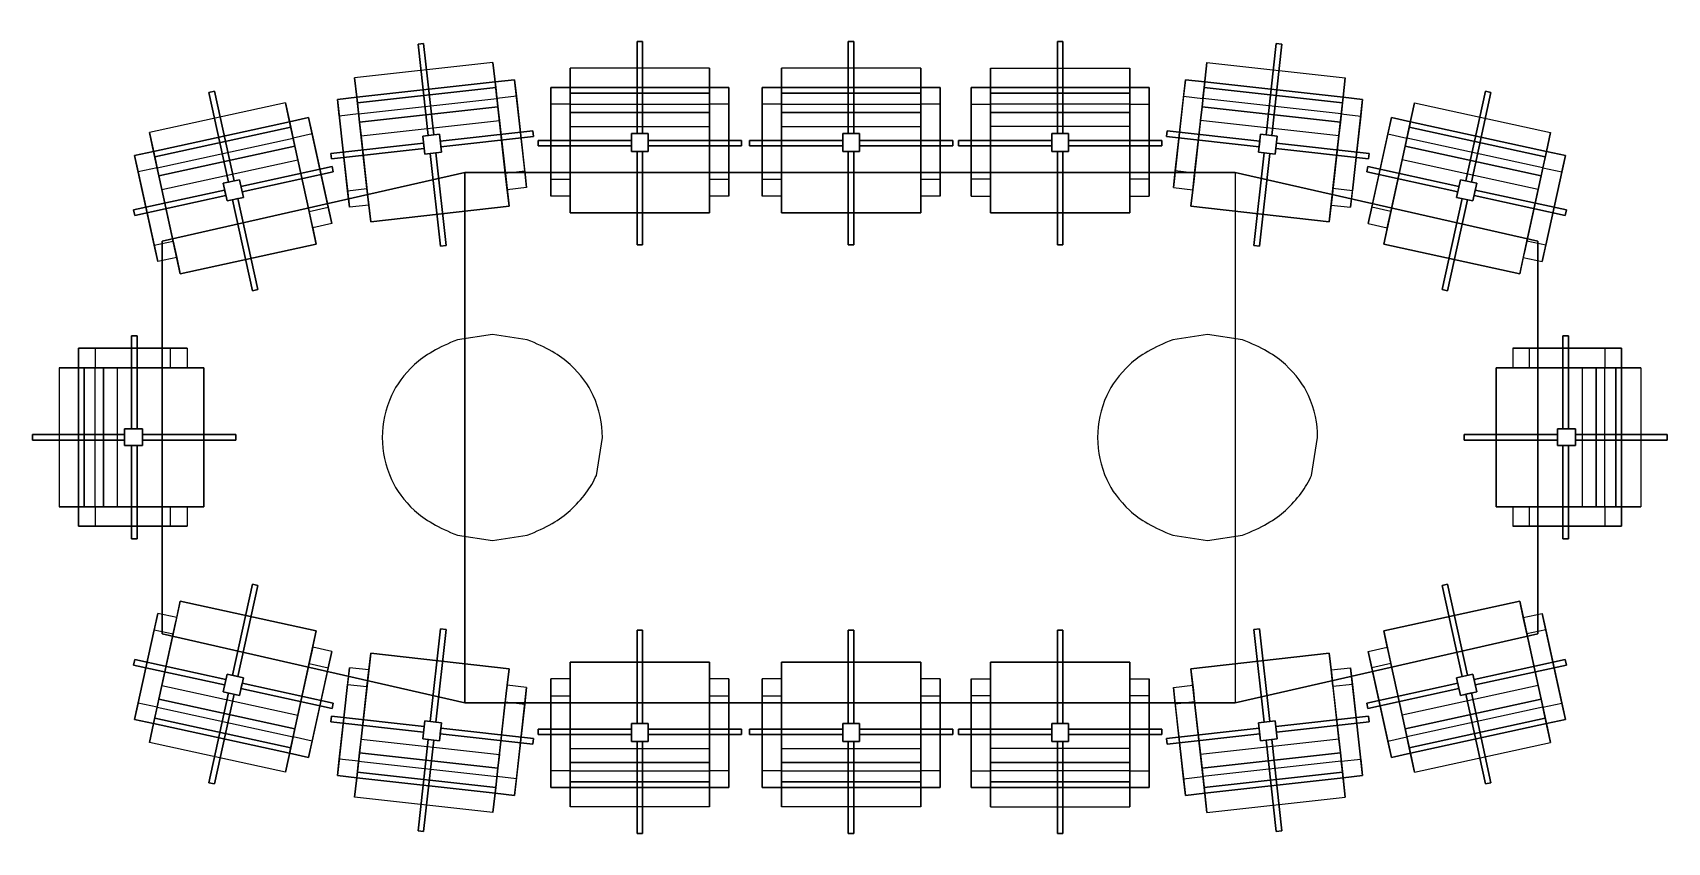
# Model space of a CAD drawing. Extents: x -2153 to 17812, y -729 to 9164.
import ezdxf

# ---------------------------------------------------------------- set-up
doc = ezdxf.new("R2010")
doc.units = 0
doc.header["$MEASUREMENT"] = 0
doc.layers.get('0').update_dxf_attribs({"linetype": 'CONTINUOUS'})
doc.layers.add('3D', color=4, linetype='CONTINUOUS')

# ---------------------------------------------------------------- blocks, each defined once
blk = doc.blocks.new('A3A191', base_point=(15.54, 16.76))
at = {"color": 0}
for points in [[(15.28, 16.55), (15.3054, 16.5612, 0.09519), (15.3366, 16.6115, 0.051915), (15.3556, 16.6828), (15.36, 16.76, 0.039146), (15.3533, 16.8457, 0.051915), (15.3366, 16.9085, 0.09519), (15.3054, 16.9588), (15.28, 16.97), (15.2546, 16.9588, 0.09519), (15.2234, 16.9085, 0.051915), (15.2067, 16.8457, 0.039146), (15.2, 16.76, 0.039146), (15.2067, 16.6743, 0.051915), (15.2234, 16.6115, 0.09519), (15.2546, 16.5612)], [(15.8, 16.55), (15.8254, 16.5612, 0.09519), (15.8566, 16.6115, 0.051915), (15.8756, 16.6828), (15.88, 16.76, 0.039146), (15.8733, 16.8457, 0.051915), (15.8566, 16.9085, 0.09519), (15.8254, 16.9588), (15.8, 16.97), (15.7746, 16.9588, 0.09519), (15.7434, 16.9085, 0.051915), (15.7267, 16.8457, 0.039146), (15.72, 16.76, 0.039146), (15.7267, 16.6743, 0.051915), (15.7434, 16.6115, 0.09519), (15.7746, 16.5612)]]:
    blk.add_lwpolyline(points, format="xyb", close=True, dxfattribs=at)
at = {"color": 0, "linetype": 'CONTINUOUS'}
for points in [[(15.26, 17.3, 1), (15.26, 17.3, 0.95), (15.04, 17.16, 0.95), (15.04, 17.16, 1)], [(15.04, 17.16, 1), (15.26, 17.3, 1), (15.26, 16.22, 1), (15.04, 16.36, 1)], [(15.82, 17.3, 0.95), (15.82, 17.3, 1), (15.26, 17.3, 1), (15.26, 17.3, 0.95)], [(15.26, 17.3, 1), (15.82, 17.3, 1), (15.82, 16.22, 1), (15.26, 16.22, 1)], [(16.04, 17.16, 1), (16.04, 17.16, 0.95), (15.82, 17.3, 0.95), (15.82, 17.3, 1)], [(16.04, 17.16, 1), (15.82, 17.3, 1), (15.82, 16.22, 1), (16.04, 16.36, 1)], [(15.04, 17.16, 0.95), (15.04, 17.16, 1), (15.04, 16.36, 1), (15.04, 16.36, 0.95)], [(16.04, 16.36, 0.95), (16.04, 16.36, 1), (16.04, 17.16, 1), (16.04, 17.16, 0.95)], [(15.04, 16.36, 1), (15.04, 16.36, 0.95), (15.26, 16.22, 0.95), (15.26, 16.22, 1)], [(15.82, 16.22, 1), (15.82, 16.22, 0.95), (16.04, 16.36, 0.95), (16.04, 16.36, 1)], [(15.26, 16.22, 0.95), (15.26, 16.22, 1), (15.82, 16.22, 1), (15.82, 16.22, 0.95)]]:
    blk.add_3dface(points, dxfattribs=at)
blk = doc.blocks.new('A3B18B', base_point=(5.92, 17.1))
at = {"color": 0, "linetype": 'CONTINUOUS'}
for points in [[(5.319, 17.742, 1.42), (5.439, 17.742, 0.8), (6.099, 17.742, 0.8), (5.979, 17.742, 1.42)], [(5.319, 17.602, 1.42), (5.319, 17.742, 1.42), (5.439, 17.742, 0.8), (5.439, 17.602, 0.8)], [(5.319, 17.602, 1.42), (5.979, 17.602, 1.42), (5.979, 17.742, 1.42), (5.319, 17.742, 1.42)], [(5.979, 17.602, 1.42), (5.979, 17.742, 1.42), (6.099, 17.742, 0.8), (6.099, 17.602, 0.8)], [(5.359, 16.602, 2), (5.359, 17.602, 2), (5.179, 17.602, 2), (5.179, 16.602, 2)], [(5.319, 17.602, 1.42), (5.179, 17.602, 2), (5.179, 16.602, 2), (5.319, 16.602, 1.42)], [(5.499, 17.602, 1.42), (5.319, 17.602, 1.42), (5.179, 17.602, 2), (5.359, 17.602, 2)], [(5.319, 17.602, 1.42), (5.319, 16.602, 1.42), (5.439, 16.602, 0.8), (5.439, 17.602, 0.8)], [(5.499, 16.602, 1.42), (5.499, 17.602, 1.42), (5.359, 17.602, 2), (5.359, 16.602, 2)], [(5.979, 17.602, 1.42), (5.499, 17.602, 1.42), (5.599, 17.602, 1), (6.061, 17.602, 1)], [(5.499, 17.602, 1.42), (5.499, 16.602, 1.42), (5.599, 16.602, 1), (5.599, 17.602, 1)], [(5.599, 16.602, 1), (5.599, 17.602, 1), (6.219, 17.602, 1), (6.219, 16.602, 1)], [(6.099, 17.602, 0.8), (6.219, 17.602, 0.8), (6.219, 17.602, 1), (6.061, 17.602, 1)], [(6.219, 16.602, 1), (6.219, 17.602, 1), (6.219, 17.602, 0.8), (6.219, 16.602, 0.8)], [(5.499, 16.602, 1.42), (5.319, 16.602, 1.42), (5.179, 16.602, 2), (5.359, 16.602, 2)], [(5.319, 16.462, 1.42), (5.319, 16.602, 1.42), (5.439, 16.602, 0.8), (5.439, 16.462, 0.8)], [(5.319, 16.462, 1.42), (5.979, 16.462, 1.42), (5.979, 16.602, 1.42), (5.319, 16.602, 1.42)], [(5.979, 16.602, 1.42), (5.499, 16.602, 1.42), (5.599, 16.602, 1), (6.061, 16.602, 1)], [(5.979, 16.462, 1.42), (5.979, 16.602, 1.42), (6.099, 16.602, 0.8), (6.099, 16.462, 0.8)], [(6.099, 16.602, 0.8), (6.219, 16.602, 0.8), (6.219, 16.602, 1), (6.061, 16.602, 1)], [(5.319, 16.462, 1.42), (5.439, 16.462, 0.8), (6.099, 16.462, 0.8), (5.979, 16.462, 1.42)]]:
    blk.add_3dface(points, dxfattribs=at)
at = {"color": 253, "linetype": 'CONTINUOUS'}
for points in [[(5.739, 17.832), (5.699, 17.832), (5.699, 17.832, 0.11), (5.739, 17.832, 0.11)], [(5.699, 17.832), (5.699, 17.162, 0.24), (5.699, 17.162, 0.35), (5.699, 17.832, 0.11)], [(5.739, 17.832, 0.11), (5.699, 17.832, 0.11), (5.699, 17.162, 0.35), (5.739, 17.162, 0.35)], [(5.739, 17.832), (5.739, 17.162, 0.24), (5.739, 17.162, 0.35), (5.739, 17.832, 0.11)], [(5.649, 17.042, 0.24), (5.649, 17.162, 0.24), (5.649, 17.162, 0.85), (5.649, 17.042, 0.85)], [(5.649, 17.162, 0.24), (5.779, 17.162, 0.24), (5.779, 17.162, 0.85), (5.649, 17.162, 0.85)], [(5.779, 17.162, 0.24), (5.779, 17.042, 0.24), (5.779, 17.042, 0.85), (5.779, 17.162, 0.85)], [(4.989, 17.122), (4.989, 17.082), (4.989, 17.082, 0.11), (4.989, 17.122, 0.11)], [(4.989, 17.122), (5.649, 17.122, 0.24), (5.649, 17.122, 0.35), (4.989, 17.122, 0.11)], [(4.989, 17.122, 0.11), (4.989, 17.082, 0.11), (5.649, 17.082, 0.35), (5.649, 17.122, 0.35)], [(4.989, 17.082), (5.649, 17.082, 0.24), (5.649, 17.082, 0.35), (4.989, 17.082, 0.11)], [(5.779, 17.042, 0.24), (5.649, 17.042, 0.24), (5.649, 17.042, 0.85), (5.779, 17.042, 0.85)], [(5.699, 16.372, 0.11), (5.739, 16.372, 0.11), (5.739, 17.042, 0.35), (5.699, 17.042, 0.35)], [(5.699, 16.372), (5.699, 17.042, 0.24), (5.699, 17.042, 0.35), (5.699, 16.372, 0.11)], [(5.739, 16.372), (5.739, 17.042, 0.24), (5.739, 17.042, 0.35), (5.739, 16.372, 0.11)], [(6.449, 17.122), (5.779, 17.122, 0.24), (5.779, 17.122, 0.35), (6.449, 17.122, 0.11)], [(6.449, 17.082, 0.11), (6.449, 17.122, 0.11), (5.779, 17.122, 0.35), (5.779, 17.082, 0.35)], [(6.449, 17.082), (5.779, 17.082, 0.24), (5.779, 17.082, 0.35), (6.449, 17.082, 0.11)], [(6.449, 17.082), (6.449, 17.122), (6.449, 17.122, 0.11), (6.449, 17.082, 0.11)], [(5.699, 16.372), (5.739, 16.372), (5.739, 16.372, 0.11), (5.699, 16.372, 0.11)]]:
    blk.add_3dface(points, dxfattribs=at)

msp = doc.modelspace()

# ---------------------------------------------------------------- block references
at = {"layer": '3D', "yscale": 1700, "zscale": 1700}
for p, xscale, rotation in [((2760, 7453), 1700, 276.3575607215828), ((5259, 7472), 1700, 270), ((7839, 7472), 1700, 270), ((10399, 7472), -1700, 90.00000000000001), ((12898, 7453), -1700, 83.64243927841716), ((368, 6895), 1700, 282.3364134614866), ((15290, 6895), -1700, 77.66358653851341), ((368, 1539), -1700, 257.6635865385134), ((15290, 1539), 1700, 102.3364134614866), ((2760, 981), -1700, 263.6424392784172), ((12898, 981), 1700, 96.35756072158283), ((5259, 962), -1700, 270), ((7839, 962), -1700, 270), ((10399, 962), 1700, 89.99999999999997)]:
    msp.add_blockref('A3B18B', p, dxfattribs=dict(at, xscale=xscale, rotation=rotation))
at = {"layer": '3D'}
for name, p, xscale, yscale, zscale in [('A3A191', (7829, 4217), 16800, 6000, 3000), ('A3B18B', (-571, 4217), 1700, 1700, 1700), ('A3B18B', (16229, 4217), -1700, 1700, 1700)]:
    msp.add_blockref(name, p, dxfattribs=dict(at, xscale=xscale, yscale=yscale, zscale=zscale))

doc.saveas('drawing.dxf')
